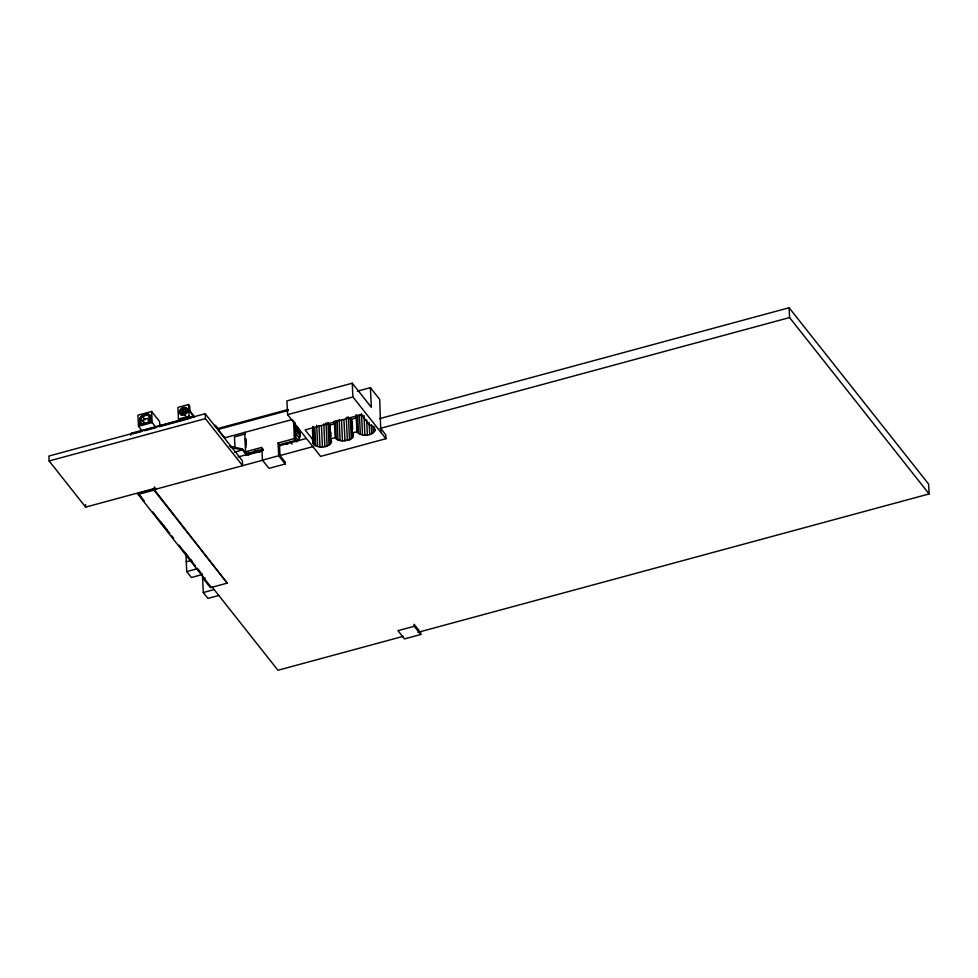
<?xml version="1.0" encoding="UTF-8"?>
<svg xmlns="http://www.w3.org/2000/svg" width="978" height="978" viewBox="0 0 978 978"><rect width="100%" height="100%" fill="white"/><g stroke="black" fill="none" stroke-linecap="round" stroke-linejoin="round"><path stroke-width="1.47" d="M184.084 413.339C182.898 412.349 186.248 412.398 184.267 411.701M333.987 421.518L334.366 423.877L329.733 425.137L325.98 423.168M329.733 425.137L330.381 438.89L335.014 437.631L338.021 440.051L342.483 441.017L349.513 439.843L352.593 437.643L353.364 434.929L352.153 432.985L351.505 419.244L347.166 417.117M294.525 439.501L296.383 441.86C302.96 437.227 300.136 428.474 294.402 424.391M211.334 587.411L138.094 494.428L138.253 493.377L153.949 489.171L227.238 583.132L210.404 587.656L203.644 579.074L203.595 578.084L204.524 577.827L204.573 578.817L203.644 579.074M204.573 578.817L204.732 577.778L203.595 578.12M179.353 412.349C179.292 408.694 184.61 405.528 187.153 408.816C189.047 412.814 182.593 417.423 179.744 413.682L179.353 412.349L181.798 415.442M183.974 412.496L184.402 411.75M330.381 438.89L331.603 441.225C329.635 448.523 315.405 449.281 312.716 442.154L313.327 440.247L312.679 426.494M183.84 412.447L183.778 413.229M356.273 414.599L356.836 431.726C361.151 436.885 372.178 436.408 375.185 430.051L373.046 426.286L369.061 424.843L361.567 414.599L305.124 429.88L313.327 440.247M149.231 422.496L140.16 424.415L139.866 418.119L141.81 415.589L147.91 413.938L150.38 415.809L147.91 413.938M140.514 424.855L140.221 418.572L142.152 416.029L148.253 414.379M141.052 424.244L140.783 418.645L142.519 416.396L147.935 414.916L149.83 416.2L150.099 421.787M193.803 416.701L189.121 409.782L194.121 417.227M131.26 433.291L130.771 434.892L131.26 433.291L193.179 416.518L194.622 417.007M184.206 411.555L183.546 413.022M185.551 414.354L183.913 411.689M182.605 409.709L187.385 408.657M159.891 425.919L159.524 421.457L151.627 411.481L137.947 415.185L138.473 426.322L141.981 430.748M190.013 411.934L189.744 406.102L188.497 404.537L177.898 407.41L178.448 419.061L180.148 421.212M149.805 420.296L148.179 418.242L143.522 419.501L143.705 423.474M140.16 424.415L150.673 422.093L150.441 417.068M138.473 426.322L152.152 422.606L155.661 427.044M178.448 419.061L189.047 416.188L190.759 418.352M205.172 413.731L205.404 418.645L242.617 465.675L242.385 460.76L205.172 413.731L48.9 456.041L49.132 460.956L85.636 507.105L155.71 488.132L156.407 489.012M132.788 433.902L141.627 431.506M144.573 430.711L156.37 427.52M159.316 426.714L188.803 418.731M49.132 460.956L205.404 418.645M357.337 391.212L370.405 387.667L371.334 407.313L352.263 383.205L286.933 400.894L287.581 414.648L320.613 456.384L385.931 438.694L385.748 434.77L380.625 428.303M288.229 409.464L218.07 428.462L215.062 425.247L217.898 428.841M215.099 426.225L218.106 429.44L288.278 410.442M287.581 414.648L352.911 396.958L385.931 438.694M222.727 435.675L224.732 437.814L291.957 419.611M245.344 433.939L234.488 436.873L234.989 447.545M351.505 419.244L356.188 417.973M234.414 452.154L242.495 449.966L246.26 454.721M244.647 432.264L245.564 451.787L261.847 447.386L262.446 460.149L268.962 468.376L285.209 463.975L285.111 462.019L280.001 455.552L279.488 444.745L278.094 442.985L294.378 438.572L295.772 440.344L279.488 444.745M263.241 449.146L246.969 453.56L245.564 451.787M238.143 456.934L263.192 450.161M279.39 445.772L305.906 438.584M379.562 418.645L789.112 307.752L928.635 484.122L929.1 493.939L417.912 632.35M262.752 450.711L247.153 454.929L242.446 448.975L229.378 446.09M352.153 432.985L356.836 431.726M262.446 460.149L278.693 455.748L285.209 463.975M154.634 489.501L263.644 459.978M279.855 455.589L313.742 446.408M380.026 428.462L789.564 317.569L929.1 493.939M186.285 561.788L191.712 560.321M185.881 553.365L186.749 571.604L197.593 568.67M202.434 574.392L203.29 592.521L214.145 589.587M218.791 595.468L207.947 598.402L203.29 592.521M420.736 634.502L414.22 626.275L397.973 630.663L404.489 638.903L420.736 634.502L420.601 631.666M403.18 636.348L277.96 670.248L211.969 586.837M138.094 494.428L153.986 490.149L227.238 583.132M184.512 411.848L185.258 411.897M184.549 411.982L185.343 412.203M230.869 447.398L242.495 449.966L242.446 448.975M184.524 412.141L185.294 412.545M285.845 443.45L287.703 444.208M256.016 451.017L259.818 452.349L257.96 450.002M192.116 414.623L193.84 415.76M184.439 412.288L185.087 412.875M297.605 429.012L299.06 430.271M370.405 387.667L379.709 399.427L380.821 432.227M294.439 424.868L300.014 431.921M294.83 426.824L300.405 433.877M294.623 428.939L300.209 435.992M294.781 432.239L299.427 438.12M294.402 435.418L298.131 440.124M290.234 441.738L292.092 444.085M419.244 630.773L414.134 624.306L414.22 626.275M254.512 450.137L256.395 452.521M218.106 429.44L224.732 437.814M186.187 407.875L188.62 410.956M184.842 407.398L188.094 411.518M183.277 407.533L187.336 412.667M181.737 408.242L185.796 413.376M185.355 414.684L183.717 412.031M185.612 415.552C181.382 408.951 184.426 415.185 184.915 411.787M180.465 409.427L185.343 415.589M179.61 410.858L182.862 414.965M147.935 414.916L149.732 417.19M142.519 416.396L145.209 419.794M140.783 418.645L144.377 423.181M138.436 493.878L141.26 497.46M152.568 511.763L166.712 529.636M178.974 545.125L188.399 557.044M190.282 559.428L192.165 561.812M198.522 569.844L202.25 574.551L191.395 577.485L186.749 571.604M138.717 493.976L144.377 501.152M160.404 521.506L169.842 533.475M171.725 535.871L173.607 538.267M186.81 555.027L195.307 565.797M197.189 568.194L199.072 570.59M184.805 413.144L184.304 412.41M184.451 413.315L184.145 412.484M789.112 307.752L789.564 317.569M374.415 426.86L374.635 431.408M373.193 426.591L373.486 432.655M371.383 424.611L371.811 433.719M369.146 422.374L369.721 434.513M366.652 419.819L367.361 435.002M363.975 415.405L364.904 435.137M361.493 413.657L362.496 434.904M359.391 414.611L360.32 434.342M357.655 415.259L358.51 433.462M356.408 415.65L357.19 432.349M352.263 383.205L352.911 396.958M353.156 433.266L353.302 436.298M352.214 421.469L352.569 429.061M351.811 420.943L352.593 437.643M350.307 417.606L351.31 438.841M348.449 417.08L349.513 439.843M346.273 417.814L347.349 440.577M343.95 419.721L344.953 440.968M341.481 419.77L342.483 441.017M339.121 419.452L340.124 440.699M337.092 420.32L338.021 440.051M335.466 420.907L336.322 439.11M334.366 421.261L335.148 437.948M330.857 431.97L331.065 436.848M331.212 439.55L331.359 442.594M329.549 424.171L330.478 443.902M327.96 422.3L329.036 445.063M326.053 423.229L327.129 445.992M323.804 423.865L324.879 446.628M321.444 425.674L322.447 446.922M318.987 425.626L319.989 446.873M316.689 425.21L317.691 446.457M314.83 427.508L315.686 445.724M313.266 426.506L314.121 444.709M312.471 429.843L313.119 443.499L312.838 427.41L313.156 443.547M312.508 437.606L312.716 442.154M294.916 422.313L295.772 440.344M294.94 424.599L295.442 435.173L294.83 431.567M293.522 420.552L294.378 438.572M278.094 442.985L278.693 455.748M248.4 452.252L248.534 455.235M245.71 438.743L246.004 444.794M245.551 438.45L245.979 447.472M246.199 451.97L246.334 454.978M193.179 416.518L193.216 417.533M188.497 404.537L189.047 416.188M151.627 411.481L152.152 422.606M150.037 415.369L150.331 421.652M148.179 418.242L148.363 422.215M85.526 504.648L85.636 507.105M154.279 486.897L154.402 489.758M153.949 489.171L153.986 490.149"/></g></svg>
